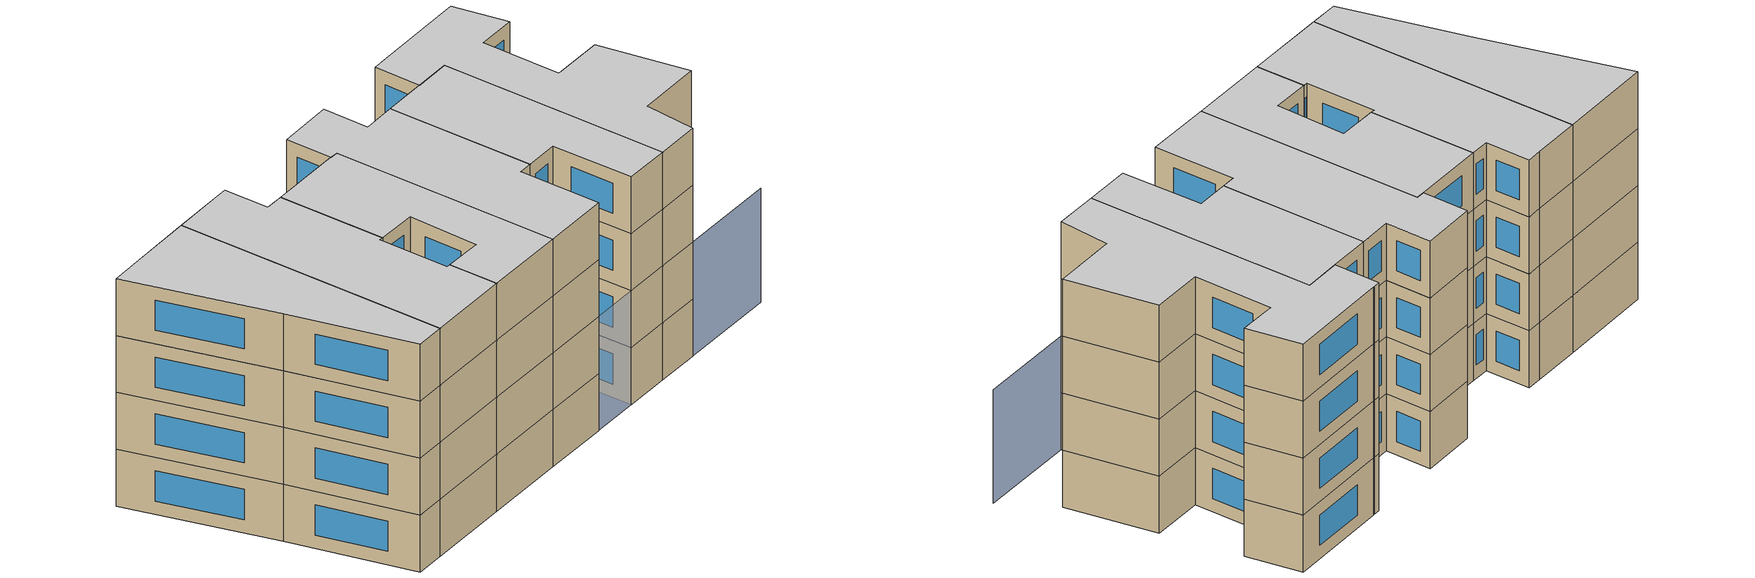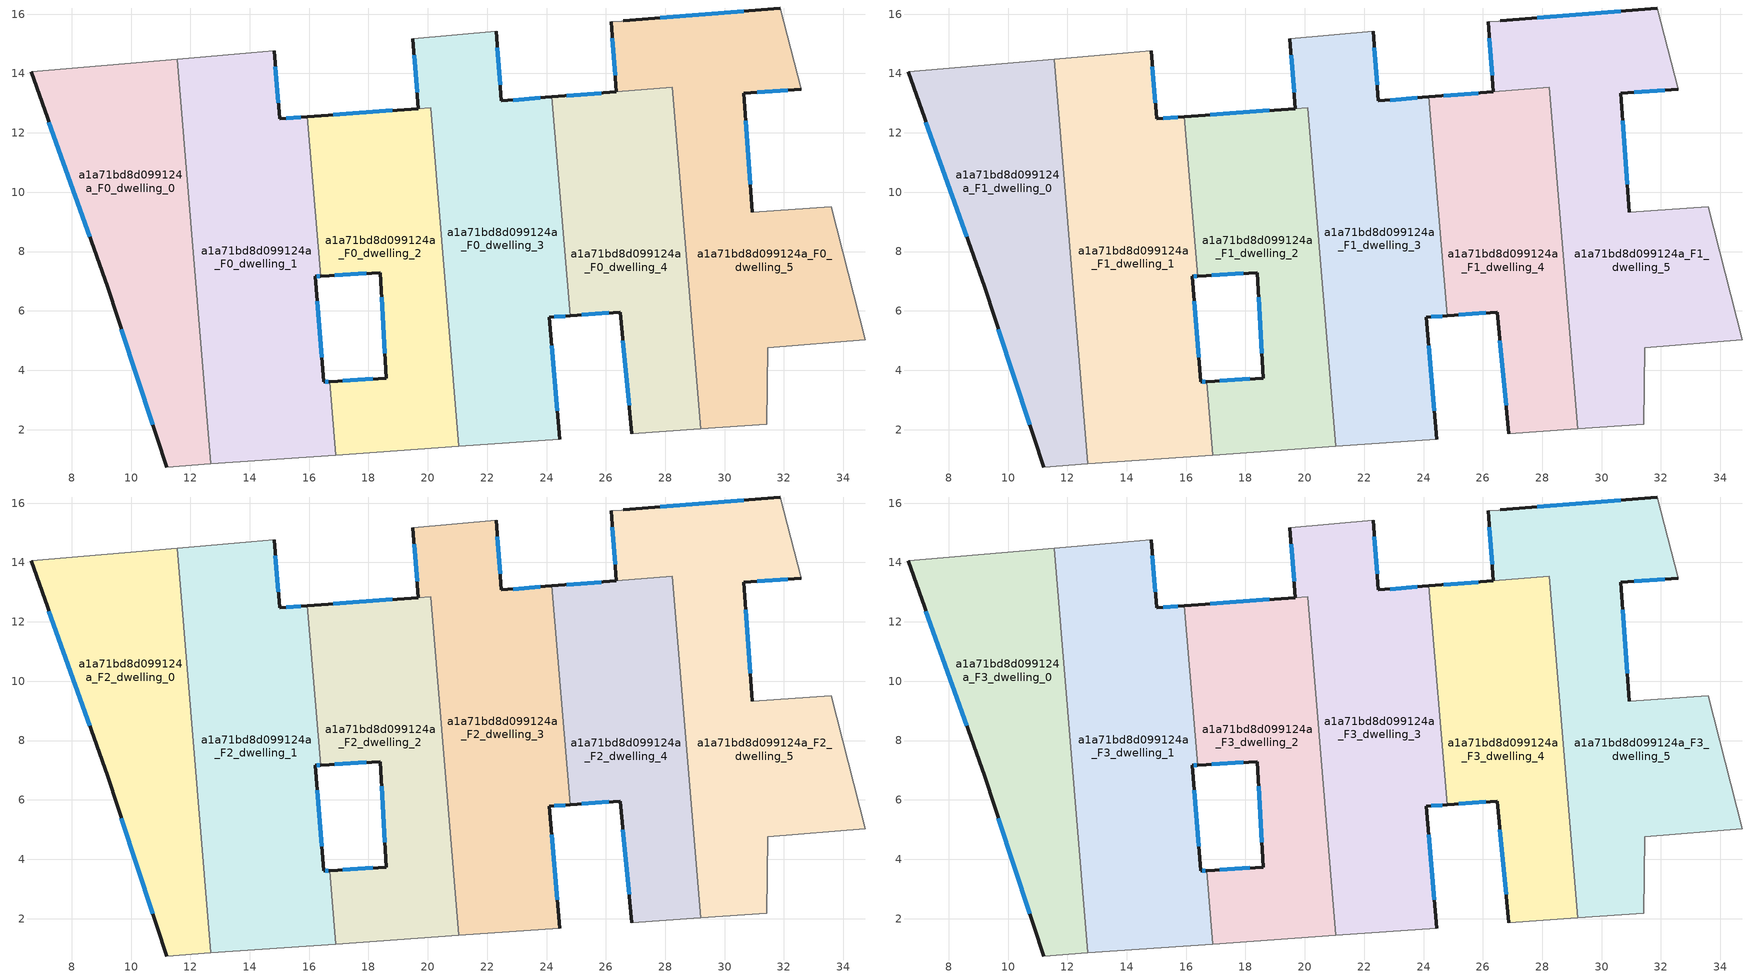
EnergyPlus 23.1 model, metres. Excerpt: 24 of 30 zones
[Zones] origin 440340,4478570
a1a71bd8d099124a_F0_dwelling_0
 floor ground (EU_floor_Construction): 11.55,14.48 12.69,0.85 11.21,0.74 9.21,6.8 6.63,14.07 z0
 wall outside (EU_wall_Construction): 6.63,14.07 9.21,6.8 11.21,0.74 z0:3
 wall adiabatic (EU_wall_Construction): 11.55,14.48 6.63,14.07 / 11.21,0.74 12.69,0.85 z0:3
 wall to a1a71bd8d099124a_F0_dwelling_1 (EU_wall_Construction): 12.69,0.85 11.55,14.48 z0:3
 window (EU_Window_Construction): 9.68,5.38 10.74,2.16 / 7.23,12.36 8.61,8.5 z0.7:2.3
a1a71bd8d099124a_F0_dwelling_1
 floor ground (EU_floor_Construction): 14.82,14.77 15.01,12.48 15.95,12.55 16.39,7.17 16.21,7.16 16.49,3.61 16.69,3.62 16.9,1.14 12.69,0.85 11.55,14.48 14.05,14.69 z0
 wall outside (EU_wall_Construction): 15.95,12.55 15.01,12.48 14.82,14.77 / 16.69,3.62 16.49,3.61 16.21,7.16 16.39,7.17 z0:3
 wall adiabatic (EU_wall_Construction): 12.69,0.85 16.9,1.14 / 14.82,14.77 14.05,14.69 11.55,14.48 z0:3
 wall to a1a71bd8d099124a_F0_dwelling_2 (EU_wall_Construction): 16.39,7.17 15.95,12.55 / 16.9,1.14 16.69,3.62 z0:3
 window (EU_Window_Construction): 15.72,12.53 15.23,12.49 / 16.25,7.16 16.35,7.17 / 16.43,4.44 16.28,6.33 / 16.64,3.62 16.54,3.61 / 14.96,13.01 14.86,14.23 z0.7:2.3
a1a71bd8d099124a_F0_dwelling_2
 floor ground (EU_floor_Construction): 20.1,12.84 21.05,1.44 16.9,1.14 16.69,3.62 18.6,3.74 18.4,7.29 16.39,7.17 15.94,12.55 19.67,12.82 z0
 wall outside (EU_wall_Construction): 16.39,7.17 18.4,7.29 18.6,3.74 16.69,3.62 / 19.67,12.82 15.95,12.55 z0:3
 wall adiabatic (EU_wall_Construction): 16.9,1.14 21.05,1.44 z0:3
 wall to a1a71bd8d099124a_F0_dwelling_3 (EU_wall_Construction): 21.05,1.44 20.1,12.84 19.68,12.82 z0:3
 window (EU_Window_Construction): 18.15,3.71 17.14,3.65 / 18.44,6.46 18.55,4.57 / 16.86,7.2 17.93,7.26 / 18.8,12.75 16.82,12.61 z0.7:2.3
a1a71bd8d099124a_F0_dwelling_3
 floor ground (EU_floor_Construction): 24.18,13.21 24.8,5.84 24.09,5.79 24.44,1.68 21.05,1.44 20.09,12.85 19.68,12.82 19.49,15.16 22.3,15.42 22.47,13.07 z0
 wall outside (EU_wall_Construction): 24.44,1.68 24.09,5.79 24.8,5.84 / 19.49,15.16 19.68,12.82 / 24.18,13.21 22.47,13.07 22.3,15.42 z0:3
 wall adiabatic (EU_wall_Construction): 21.05,1.44 24.44,1.68 / 22.3,15.42 19.49,15.16 z0:3
 wall to a1a71bd8d099124a_F0_dwelling_4 (EU_wall_Construction): 24.8,5.84 24.18,13.21 z0:3
 window (EU_Window_Construction): 24.36,2.64 24.17,4.83 / 19.54,14.61 19.64,13.37 / 22.43,13.62 22.34,14.87 / 23.78,13.18 22.87,13.11 / 24.26,5.8 24.63,5.83 z0.7:2.3
a1a71bd8d099124a_F0_dwelling_4
 floor ground (EU_floor_Construction): 28.23,13.53 29.19,2.02 26.87,1.86 26.48,5.96 24.8,5.84 24.18,13.21 26.35,13.38 z0
 wall outside (EU_wall_Construction): 24.8,5.84 26.48,5.96 26.87,1.86 / 26.34,13.38 24.18,13.21 z0:3
 wall adiabatic (EU_wall_Construction): 26.87,1.86 29.19,2.02 z0:3
 wall to a1a71bd8d099124a_F0_dwelling_5 (EU_wall_Construction): 29.19,2.02 28.23,13.53 26.35,13.38 z0:3
 window (EU_Window_Construction): 25.19,5.87 26.09,5.93 / 26.57,5 26.78,2.82 / 25.84,13.34 24.69,13.25 z0.7:2.3
a1a71bd8d099124a_F0_dwelling_5
 floor ground (EU_floor_Construction): 31.88,16.21 32.58,13.47 30.64,13.34 30.93,9.32 33.59,9.51 34.74,5.03 31.45,4.76 31.41,2.18 29.19,2.02 28.23,13.53 26.34,13.39 26.18,15.74 26.53,15.77 26.59,15.77 z0
 wall outside (EU_wall_Construction): 26.18,15.74 26.35,13.39 / 31.88,16.21 26.59,15.77 / 30.93,9.32 30.64,13.34 32.58,13.47 z0:3
 wall adiabatic (EU_wall_Construction): 26.59,15.77 26.53,15.77 26.18,15.74 / 32.58,13.47 31.88,16.21 / 29.19,2.02 31.41,2.18 31.45,4.76 34.74,5.03 33.59,9.51 30.93,9.32 z0:3
 window (EU_Window_Construction): 26.22,15.19 26.31,13.94 / 30.64,16.1 27.83,15.87 / 31.09,13.37 32.13,13.44 / 30.86,10.26 30.71,12.4 z0.7:2.3
a1a71bd8d099124a_F1_dwelling_0
 floor to a1a71bd8d099124a_F0_dwelling_0 (EU_floor_Construction): 11.55,14.48 12.69,0.85 11.2,0.74 9.21,6.8 6.63,14.07 z3
 wall outside (EU_wall_Construction): 6.63,14.07 9.21,6.8 11.21,0.74 z3:6
 wall adiabatic (EU_wall_Construction): 11.55,14.48 6.63,14.07 / 11.21,0.74 12.69,0.85 z3:6
 wall to a1a71bd8d099124a_F1_dwelling_1 (EU_wall_Construction): 12.69,0.85 11.55,14.48 z3:6
 window (EU_Window_Construction): 9.68,5.38 10.74,2.16 / 7.23,12.36 8.61,8.5 z3.7:5.3
a1a71bd8d099124a_F1_dwelling_1
 floor to a1a71bd8d099124a_F0_dwelling_1 (EU_floor_Construction): 14.82,14.77 15,12.48 15.94,12.55 16.39,7.17 16.21,7.16 16.49,3.61 16.69,3.62 16.9,1.14 12.69,0.85 11.55,14.48 14.05,14.69 z3
 wall outside (EU_wall_Construction): 15.95,12.55 15.01,12.48 14.82,14.77 / 16.69,3.62 16.49,3.61 16.21,7.16 16.39,7.17 z3:6
 wall adiabatic (EU_wall_Construction): 12.69,0.85 16.9,1.14 / 14.82,14.77 14.05,14.69 11.55,14.48 z3:6
 wall to a1a71bd8d099124a_F1_dwelling_2 (EU_wall_Construction): 16.39,7.17 15.95,12.55 / 16.9,1.14 16.69,3.62 z3:6
 window (EU_Window_Construction): 15.72,12.53 15.23,12.49 / 16.25,7.16 16.35,7.17 / 16.43,4.44 16.28,6.33 / 16.64,3.62 16.54,3.61 / 14.96,13.01 14.86,14.23 z3.7:5.3
a1a71bd8d099124a_F1_dwelling_2
 floor to a1a71bd8d099124a_F0_dwelling_2 (EU_floor_Construction): 20.1,12.84 21.05,1.44 16.9,1.14 16.69,3.62 18.6,3.74 18.4,7.29 16.39,7.17 15.94,12.55 19.68,12.82 z3
 wall outside (EU_wall_Construction): 16.39,7.17 18.4,7.29 18.6,3.74 16.69,3.62 / 19.67,12.82 15.95,12.55 z3:6
 wall adiabatic (EU_wall_Construction): 16.9,1.14 21.05,1.44 z3:6
 wall to a1a71bd8d099124a_F1_dwelling_3 (EU_wall_Construction): 21.05,1.44 20.1,12.84 19.68,12.82 z3:6
 window (EU_Window_Construction): 18.15,3.71 17.14,3.65 / 18.44,6.46 18.55,4.57 / 16.86,7.2 17.93,7.26 / 18.8,12.75 16.82,12.61 z3.7:5.3
a1a71bd8d099124a_F1_dwelling_3
 floor to a1a71bd8d099124a_F0_dwelling_3 (EU_floor_Construction): 24.18,13.21 24.8,5.84 24.09,5.79 24.44,1.68 21.05,1.44 20.1,12.84 19.68,12.82 19.49,15.16 22.3,15.42 22.47,13.07 z3
 wall outside (EU_wall_Construction): 24.44,1.68 24.09,5.79 24.8,5.84 / 19.49,15.16 19.68,12.82 / 24.18,13.21 22.47,13.07 22.3,15.42 z3:6
 wall adiabatic (EU_wall_Construction): 21.05,1.44 24.44,1.68 / 22.3,15.42 19.49,15.16 z3:6
 wall to a1a71bd8d099124a_F1_dwelling_4 (EU_wall_Construction): 24.8,5.84 24.18,13.21 z3:6
 window (EU_Window_Construction): 24.36,2.64 24.17,4.83 / 19.54,14.61 19.64,13.37 / 22.43,13.62 22.34,14.87 / 23.78,13.18 22.87,13.11 / 24.26,5.8 24.63,5.83 z3.7:5.3
a1a71bd8d099124a_F1_dwelling_4
 floor to a1a71bd8d099124a_F0_dwelling_4 (EU_floor_Construction): 28.23,13.53 29.19,2.02 26.87,1.86 26.48,5.96 24.8,5.84 24.18,13.21 26.35,13.38 z3
 wall outside (EU_wall_Construction): 24.8,5.84 26.48,5.96 26.87,1.86 / 26.34,13.38 24.18,13.21 z3:6
 wall adiabatic (EU_wall_Construction): 26.87,1.86 29.19,2.02 z3:6
 wall to a1a71bd8d099124a_F1_dwelling_5 (EU_wall_Construction): 29.19,2.02 28.23,13.53 26.35,13.38 z3:6
 window (EU_Window_Construction): 25.19,5.87 26.09,5.93 / 26.57,5 26.78,2.82 / 25.84,13.34 24.69,13.25 z3.7:5.3
a1a71bd8d099124a_F1_dwelling_5
 floor to a1a71bd8d099124a_F0_dwelling_5 (EU_floor_Construction): 31.88,16.21 32.58,13.47 30.64,13.34 30.93,9.32 33.59,9.51 34.74,5.03 31.45,4.76 31.41,2.18 29.19,2.02 28.23,13.53 26.35,13.39 26.18,15.74 26.53,15.77 26.59,15.77 z3
 wall outside (EU_wall_Construction): 26.18,15.74 26.35,13.39 / 31.88,16.21 26.59,15.77 / 30.93,9.32 30.64,13.34 32.58,13.47 z3:6
 wall adiabatic (EU_wall_Construction): 26.59,15.77 26.53,15.77 26.18,15.74 / 32.58,13.47 31.88,16.21 / 29.19,2.02 31.41,2.18 31.45,4.76 34.74,5.03 33.59,9.51 30.93,9.32 z3:6
 window (EU_Window_Construction): 26.22,15.19 26.31,13.94 / 30.64,16.1 27.83,15.87 / 31.09,13.37 32.13,13.44 / 30.86,10.26 30.71,12.4 z3.7:5.3
a1a71bd8d099124a_F2_dwelling_0
 floor to a1a71bd8d099124a_F1_dwelling_0 (EU_floor_Construction): 11.55,14.48 12.69,0.85 11.2,0.74 9.21,6.8 6.63,14.07 z6
 wall outside (EU_wall_Construction): 6.63,14.07 9.21,6.8 11.21,0.74 z6:9
 wall adiabatic (EU_wall_Construction): 11.55,14.48 6.63,14.07 / 11.21,0.74 12.69,0.85 z6:9
 wall to a1a71bd8d099124a_F2_dwelling_1 (EU_wall_Construction): 12.69,0.85 11.55,14.48 z6:9
 window (EU_Window_Construction): 9.68,5.38 10.74,2.16 / 7.23,12.36 8.61,8.5 z6.7:8.3
a1a71bd8d099124a_F2_dwelling_1
 floor to a1a71bd8d099124a_F1_dwelling_1 (EU_floor_Construction): 14.82,14.77 15,12.48 15.94,12.55 16.39,7.17 16.21,7.16 16.49,3.61 16.69,3.62 16.9,1.14 12.69,0.85 11.55,14.48 14.05,14.69 z6
 wall outside (EU_wall_Construction): 15.95,12.55 15.01,12.48 14.82,14.77 / 16.69,3.62 16.49,3.61 16.21,7.16 16.39,7.17 z6:9
 wall adiabatic (EU_wall_Construction): 12.69,0.85 16.9,1.14 / 14.82,14.77 14.05,14.69 11.55,14.48 z6:9
 wall to a1a71bd8d099124a_F2_dwelling_2 (EU_wall_Construction): 16.39,7.17 15.95,12.55 / 16.9,1.14 16.69,3.62 z6:9
 window (EU_Window_Construction): 15.72,12.53 15.23,12.49 / 16.25,7.16 16.35,7.17 / 16.43,4.44 16.28,6.33 / 16.64,3.62 16.54,3.61 / 14.96,13.01 14.86,14.23 z6.7:8.3
a1a71bd8d099124a_F2_dwelling_2
 floor to a1a71bd8d099124a_F1_dwelling_2 (EU_floor_Construction): 20.1,12.84 21.05,1.44 16.9,1.14 16.69,3.62 18.6,3.74 18.4,7.29 16.39,7.17 15.94,12.55 19.68,12.82 z6
 wall outside (EU_wall_Construction): 16.39,7.17 18.4,7.29 18.6,3.74 16.69,3.62 / 19.67,12.82 15.95,12.55 z6:9
 wall adiabatic (EU_wall_Construction): 16.9,1.14 21.05,1.44 z6:9
 wall to a1a71bd8d099124a_F2_dwelling_3 (EU_wall_Construction): 21.05,1.44 20.1,12.84 19.68,12.82 z6:9
 window (EU_Window_Construction): 18.15,3.71 17.14,3.65 / 18.44,6.46 18.55,4.57 / 16.86,7.2 17.93,7.26 / 18.8,12.75 16.82,12.61 z6.7:8.3
a1a71bd8d099124a_F2_dwelling_3
 floor to a1a71bd8d099124a_F1_dwelling_3 (EU_floor_Construction): 24.18,13.21 24.8,5.84 24.09,5.79 24.44,1.68 21.05,1.44 20.1,12.84 19.68,12.82 19.49,15.16 22.3,15.42 22.47,13.07 z6
 wall outside (EU_wall_Construction): 24.44,1.68 24.09,5.79 24.8,5.84 / 19.49,15.16 19.68,12.82 / 24.18,13.21 22.47,13.07 22.3,15.42 z6:9
 wall adiabatic (EU_wall_Construction): 21.05,1.44 24.44,1.68 / 22.3,15.42 19.49,15.16 z6:9
 wall to a1a71bd8d099124a_F2_dwelling_4 (EU_wall_Construction): 24.8,5.84 24.18,13.21 z6:9
 window (EU_Window_Construction): 24.36,2.64 24.17,4.83 / 19.54,14.61 19.64,13.37 / 22.43,13.62 22.34,14.87 / 23.78,13.18 22.87,13.11 / 24.26,5.8 24.63,5.83 z6.7:8.3
a1a71bd8d099124a_F2_dwelling_4
 floor to a1a71bd8d099124a_F1_dwelling_4 (EU_floor_Construction): 28.23,13.53 29.19,2.02 26.87,1.86 26.48,5.96 24.8,5.84 24.18,13.21 26.35,13.38 z6
 wall outside (EU_wall_Construction): 24.8,5.84 26.48,5.96 26.87,1.86 / 26.34,13.38 24.18,13.21 z6:9
 wall adiabatic (EU_wall_Construction): 26.87,1.86 29.19,2.02 z6:9
 wall to a1a71bd8d099124a_F2_dwelling_5 (EU_wall_Construction): 29.19,2.02 28.23,13.53 26.35,13.38 z6:9
 window (EU_Window_Construction): 25.19,5.87 26.09,5.93 / 26.57,5 26.78,2.82 / 25.84,13.34 24.69,13.25 z6.7:8.3
a1a71bd8d099124a_F2_dwelling_5
 floor to a1a71bd8d099124a_F1_dwelling_5 (EU_floor_Construction): 31.88,16.21 32.58,13.47 30.64,13.34 30.93,9.32 33.59,9.51 34.74,5.03 31.45,4.76 31.41,2.18 29.19,2.02 28.23,13.53 26.35,13.39 26.18,15.74 26.53,15.77 26.59,15.77 z6
 wall outside (EU_wall_Construction): 26.18,15.74 26.35,13.39 / 31.88,16.21 26.59,15.77 / 30.93,9.32 30.64,13.34 32.58,13.47 z6:9
 wall adiabatic (EU_wall_Construction): 26.59,15.77 26.53,15.77 26.18,15.74 / 32.58,13.47 31.88,16.21 / 29.19,2.02 31.41,2.18 31.45,4.76 34.74,5.03 33.59,9.51 30.93,9.32 z6:9
 window (EU_Window_Construction): 26.22,15.19 26.31,13.94 / 30.64,16.1 27.83,15.87 / 31.09,13.37 32.13,13.44 / 30.86,10.26 30.71,12.4 z6.7:8.3
a1a71bd8d099124a_F3_dwelling_0
 floor to a1a71bd8d099124a_F2_dwelling_0 (EU_floor_Construction): 11.55,14.48 12.69,0.85 11.2,0.74 9.21,6.8 6.63,14.07 z9
 wall outside (EU_wall_Construction): 6.63,14.07 9.21,6.8 11.21,0.74 z9:12
 wall adiabatic (EU_wall_Construction): 11.55,14.48 6.63,14.07 / 11.21,0.74 12.69,0.85 z9:12
 wall to a1a71bd8d099124a_F3_dwelling_1 (EU_wall_Construction): 12.69,0.85 11.55,14.48 z9:12
 window (EU_Window_Construction): 9.68,5.38 10.74,2.16 / 7.23,12.36 8.61,8.5 z9.7:11.3
 ceiling to a1a71bd8d099124a_F4_dwelling_0 (EU_floor_Construction): 12.69,0.85 11.55,14.48 6.63,14.07 9.21,6.8 11.2,0.74 z12
a1a71bd8d099124a_F3_dwelling_1
 floor to a1a71bd8d099124a_F2_dwelling_1 (EU_floor_Construction): 14.82,14.77 15,12.48 15.94,12.55 16.39,7.17 16.21,7.16 16.49,3.61 16.69,3.62 16.9,1.14 12.69,0.85 11.55,14.48 14.05,14.69 z9
 wall outside (EU_wall_Construction): 15.95,12.55 15.01,12.48 14.82,14.77 / 16.69,3.62 16.49,3.61 16.21,7.16 16.39,7.17 z9:12
 wall adiabatic (EU_wall_Construction): 12.69,0.85 16.9,1.14 / 14.82,14.77 14.05,14.69 11.55,14.48 z9:12
 wall to a1a71bd8d099124a_F3_dwelling_2 (EU_wall_Construction): 16.39,7.17 15.95,12.55 / 16.9,1.14 16.69,3.62 z9:12
 window (EU_Window_Construction): 15.72,12.53 15.23,12.49 / 16.25,7.16 16.35,7.17 / 16.43,4.44 16.28,6.33 / 16.64,3.62 16.54,3.61 / 14.96,13.01 14.86,14.23 z9.7:11.3
 ceiling to a1a71bd8d099124a_F4_dwelling_1 (EU_floor_Construction): 16.9,1.14 16.69,3.62 16.49,3.61 16.21,7.16 16.39,7.17 15.94,12.55 15,12.48 14.82,14.77 14.05,14.69 11.55,14.48 12.69,0.85 z12
a1a71bd8d099124a_F3_dwelling_2
 floor to a1a71bd8d099124a_F2_dwelling_2 (EU_floor_Construction): 20.1,12.84 21.05,1.44 16.9,1.14 16.69,3.62 18.6,3.74 18.4,7.29 16.39,7.17 15.94,12.55 19.68,12.82 z9
 wall outside (EU_wall_Construction): 16.39,7.17 18.4,7.29 18.6,3.74 16.69,3.62 / 19.67,12.82 15.95,12.55 z9:12
 wall adiabatic (EU_wall_Construction): 16.9,1.14 21.05,1.44 z9:12
 wall to a1a71bd8d099124a_F3_dwelling_3 (EU_wall_Construction): 21.05,1.44 20.1,12.84 19.68,12.82 z9:12
 window (EU_Window_Construction): 18.15,3.71 17.14,3.65 / 18.44,6.46 18.55,4.57 / 16.86,7.2 17.93,7.26 / 18.8,12.75 16.82,12.61 z9.7:11.3
 ceiling to a1a71bd8d099124a_F4_dwelling_2 (EU_floor_Construction): 21.05,1.44 20.1,12.84 19.68,12.82 15.94,12.55 16.39,7.17 18.4,7.29 18.6,3.74 16.69,3.62 16.9,1.14 z12
a1a71bd8d099124a_F3_dwelling_3
 floor to a1a71bd8d099124a_F2_dwelling_3 (EU_floor_Construction): 24.18,13.21 24.8,5.84 24.09,5.79 24.44,1.68 21.05,1.44 20.1,12.84 19.68,12.82 19.49,15.16 22.3,15.42 22.47,13.07 z9
 wall outside (EU_wall_Construction): 24.44,1.68 24.09,5.79 24.8,5.84 / 19.49,15.16 19.68,12.82 / 24.18,13.21 22.47,13.07 22.3,15.42 z9:12
 wall adiabatic (EU_wall_Construction): 21.05,1.44 24.44,1.68 / 22.3,15.42 19.49,15.16 z9:12
 wall to a1a71bd8d099124a_F3_dwelling_4 (EU_wall_Construction): 24.8,5.84 24.18,13.21 z9:12
 window (EU_Window_Construction): 24.36,2.64 24.17,4.83 / 19.54,14.61 19.64,13.37 / 22.43,13.62 22.34,14.87 / 23.78,13.18 22.87,13.11 / 24.26,5.8 24.63,5.83 z9.7:11.3
 ceiling to a1a71bd8d099124a_F4_dwelling_3 (EU_floor_Construction): 24.44,1.68 24.09,5.79 24.8,5.84 24.18,13.21 22.47,13.07 22.3,15.42 19.49,15.16 19.68,12.82 20.1,12.84 21.05,1.44 z12
a1a71bd8d099124a_F3_dwelling_4
 floor to a1a71bd8d099124a_F2_dwelling_4 (EU_floor_Construction): 28.23,13.53 29.19,2.02 26.87,1.86 26.48,5.96 24.8,5.84 24.18,13.21 26.35,13.38 z9
 wall outside (EU_wall_Construction): 24.8,5.84 26.48,5.96 26.87,1.86 / 26.34,13.38 24.18,13.21 z9:12
 wall adiabatic (EU_wall_Construction): 26.87,1.86 29.19,2.02 z9:12
 wall to a1a71bd8d099124a_F3_dwelling_5 (EU_wall_Construction): 29.19,2.02 28.23,13.53 26.35,13.38 z9:12
 window (EU_Window_Construction): 25.19,5.87 26.09,5.93 / 26.57,5 26.78,2.82 / 25.84,13.34 24.69,13.25 z9.7:11.3
 ceiling to a1a71bd8d099124a_F4_dwelling_4 (EU_floor_Construction): 29.19,2.02 28.23,13.53 26.35,13.38 24.18,13.21 24.8,5.84 26.48,5.96 26.87,1.86 z12
a1a71bd8d099124a_F3_dwelling_5
 floor to a1a71bd8d099124a_F2_dwelling_5 (EU_floor_Construction): 31.88,16.21 32.58,13.47 30.64,13.34 30.93,9.32 33.59,9.51 34.74,5.03 31.45,4.76 31.41,2.18 29.19,2.02 28.23,13.53 26.35,13.39 26.18,15.74 26.53,15.77 26.59,15.77 z9
 wall outside (EU_wall_Construction): 26.18,15.74 26.35,13.39 / 31.88,16.21 26.59,15.77 / 30.93,9.32 30.64,13.34 32.58,13.47 z9:12
 wall adiabatic (EU_wall_Construction): 26.59,15.77 26.53,15.77 26.18,15.74 / 32.58,13.47 31.88,16.21 / 29.19,2.02 31.41,2.18 31.45,4.76 34.74,5.03 33.59,9.51 30.93,9.32 z9:12
 window (EU_Window_Construction): 26.22,15.19 26.31,13.94 / 30.64,16.1 27.83,15.87 / 31.09,13.37 32.13,13.44 / 30.86,10.26 30.71,12.4 z9.7:11.3
 ceiling to a1a71bd8d099124a_F4_dwelling_5 (EU_floor_Construction): 34.74,5.03 33.59,9.51 30.93,9.32 30.64,13.34 32.58,13.47 31.88,16.21 26.59,15.77 26.53,15.77 26.18,15.74 26.35,13.39 28.23,13.53 29.19,2.02 31.41,2.18 31.45,4.76 z12
shading: 11.2,0.75 36.45,2.54 z0:6
[Building]
EU S2 Campaign: North Axis=0; Terrain=City; Solar Distribution=FullExterior
[Site:Location]
Madrid: Latitude=40.5; Longitude=-3.5; Time Zone=1; Elevation=609
[SizingPeriod:WeatherFileDays]
AnnualSizingPeriod: Begin Month=1; Begin Day of Month=1; End Month=12; End Day of Month=31; Day of Week for Start Day=Monday; Use Weather File Daylight Saving Period=No; Use Weather File Rain and Snow Indicators=No
[MATERIAL]
EU_InternalMass_Material: Roughness=MediumRough; Thickness=0.1; Conductivity=1; Density=1800; Specific Heat=900; Thermal Absorptance=0.9; Solar Absorptance=0.7; Visible Absorptance=0.7
[MATERIAL:NOMASS] Roughness=MediumRough; Thermal Absorptance=0.9; Solar Absorptance=0.7; Visible Absorptance=0.7
Name | Thermal Resistance
EU_wall_NoMass | 0.419739
EU_floor_NoMass | 0.608284
[WINDOWMATERIAL:SIMPLEGLAZINGSYSTEM]
EU_Window_SimpleGlazing: UFactor=4.8352; Solar Heat Gain Coefficient=0.85; Visible Transmittance=0.85
[CONSTRUCTION]
EU_wall_Construction: EU_wall_NoMass
EU_floor_Construction: EU_floor_NoMass
EU_Window_Construction: EU_Window_SimpleGlazing
EU_InternalMass_Construction: EU_InternalMass_Material
[ZONE] Type=1; Multiplier=1; Ceiling Height=autocalculate; Floor Area=autocalculate; Part of Total Floor Area=Yes
Name | Volume
a1a71bd8d099124a_F0_dwelling_0 | 130.074
a1a71bd8d099124a_F1_dwelling_0; a1a71bd8d099124a_F2_dwelling_0; a1a71bd8d099124a_F3_dwelling_0 | 130.075
a1a71bd8d099124a_F0_dwelling_1; a1a71bd8d099124a_F1_dwelling_1; a1a71bd8d099124a_F2_dwelling_1; a1a71bd8d099124a_F3_dwelling_1 | 165.007
a1a71bd8d099124a_F0_dwelling_2; a1a71bd8d099124a_F1_dwelling_2; a1a71bd8d099124a_F2_dwelling_2; a1a71bd8d099124a_F3_dwelling_2 | 121.924
a1a71bd8d099124a_F0_dwelling_3; a1a71bd8d099124a_F1_dwelling_3; a1a71bd8d099124a_F2_dwelling_3; a1a71bd8d099124a_F3_dwelling_3 | 152.603
a1a71bd8d099124a_F0_dwelling_4; a1a71bd8d099124a_F1_dwelling_4; a1a71bd8d099124a_F2_dwelling_4; a1a71bd8d099124a_F3_dwelling_4 | 119.354
a1a71bd8d099124a_F0_dwelling_5 | 167.891
a1a71bd8d099124a_F1_dwelling_5; a1a71bd8d099124a_F2_dwelling_5; a1a71bd8d099124a_F3_dwelling_5 | 167.873
[INTERNALMASS] Construction=EU_InternalMass_Construction
Name | Zone or ZoneList | Surface Area
a1a71bd8d099124a_F0_dwelling_0_EU_InternalMass | a1a71bd8d099124a_F0_dwelling_0 | 43.3582
a1a71bd8d099124a_F0_dwelling_1_EU_InternalMass | a1a71bd8d099124a_F0_dwelling_1 | 55.0022
a1a71bd8d099124a_F0_dwelling_2_EU_InternalMass | a1a71bd8d099124a_F0_dwelling_2 | 40.6457
a1a71bd8d099124a_F0_dwelling_3_EU_InternalMass | a1a71bd8d099124a_F0_dwelling_3 | 50.8683
a1a71bd8d099124a_F0_dwelling_4_EU_InternalMass | a1a71bd8d099124a_F0_dwelling_4 | 39.7908
a1a71bd8d099124a_F0_dwelling_5_EU_InternalMass | a1a71bd8d099124a_F0_dwelling_5 | 55.9625
a1a71bd8d099124a_F1_dwelling_0_EU_InternalMass | a1a71bd8d099124a_F1_dwelling_0 | 43.3582
a1a71bd8d099124a_F1_dwelling_1_EU_InternalMass | a1a71bd8d099124a_F1_dwelling_1 | 55.0022
a1a71bd8d099124a_F1_dwelling_2_EU_InternalMass | a1a71bd8d099124a_F1_dwelling_2 | 40.6457
a1a71bd8d099124a_F1_dwelling_3_EU_InternalMass | a1a71bd8d099124a_F1_dwelling_3 | 50.8683
a1a71bd8d099124a_F1_dwelling_4_EU_InternalMass | a1a71bd8d099124a_F1_dwelling_4 | 39.7908
a1a71bd8d099124a_F1_dwelling_5_EU_InternalMass | a1a71bd8d099124a_F1_dwelling_5 | 55.9625
a1a71bd8d099124a_F2_dwelling_0_EU_InternalMass | a1a71bd8d099124a_F2_dwelling_0 | 43.3582
a1a71bd8d099124a_F2_dwelling_1_EU_InternalMass | a1a71bd8d099124a_F2_dwelling_1 | 55.0022
a1a71bd8d099124a_F2_dwelling_2_EU_InternalMass | a1a71bd8d099124a_F2_dwelling_2 | 40.6457
a1a71bd8d099124a_F2_dwelling_3_EU_InternalMass | a1a71bd8d099124a_F2_dwelling_3 | 50.8683
a1a71bd8d099124a_F2_dwelling_4_EU_InternalMass | a1a71bd8d099124a_F2_dwelling_4 | 39.7908
a1a71bd8d099124a_F2_dwelling_5_EU_InternalMass | a1a71bd8d099124a_F2_dwelling_5 | 55.9625
a1a71bd8d099124a_F3_dwelling_0_EU_InternalMass | a1a71bd8d099124a_F3_dwelling_0 | 43.3582
a1a71bd8d099124a_F3_dwelling_1_EU_InternalMass | a1a71bd8d099124a_F3_dwelling_1 | 55.0022
a1a71bd8d099124a_F3_dwelling_2_EU_InternalMass | a1a71bd8d099124a_F3_dwelling_2 | 40.6457
a1a71bd8d099124a_F3_dwelling_3_EU_InternalMass | a1a71bd8d099124a_F3_dwelling_3 | 50.8683
a1a71bd8d099124a_F3_dwelling_4_EU_InternalMass | a1a71bd8d099124a_F3_dwelling_4 | 39.7908
a1a71bd8d099124a_F3_dwelling_5_EU_InternalMass | a1a71bd8d099124a_F3_dwelling_5 | 55.9625
[OTHEREQUIPMENT] Fuel Type=Electricity; Design Level Calculation Method=Watts/Area; Power per Zone Floor Area=1; Fraction Latent=0; Fraction Radiant=0; Fraction Lost=0; Carbon Dioxide Generation Rate=0; EndUse Subcategory=EU_Step8_InternalGains
Name | Zone or ZoneList or Space or SpaceList | Schedule
EU_Step8_InternalGain_a1a71bd8d099124a_F0_dwelling_0_f000 | a1a71bd8d099124a_F0_dwelling_0 | EU_Step8_GainSchedule_a1a71bd8d099124a_F0_dwelling_0_f000
EU_Step8_InternalGain_a1a71bd8d099124a_F0_dwelling_1_f000 | a1a71bd8d099124a_F0_dwelling_1 | EU_Step8_GainSchedule_a1a71bd8d099124a_F0_dwelling_1_f000
EU_Step8_InternalGain_a1a71bd8d099124a_F0_dwelling_2_f000 | a1a71bd8d099124a_F0_dwelling_2 | EU_Step8_GainSchedule_a1a71bd8d099124a_F0_dwelling_2_f000
EU_Step8_InternalGain_a1a71bd8d099124a_F0_dwelling_3_f000 | a1a71bd8d099124a_F0_dwelling_3 | EU_Step8_GainSchedule_a1a71bd8d099124a_F0_dwelling_3_f000
EU_Step8_InternalGain_a1a71bd8d099124a_F0_dwelling_4_f000 | a1a71bd8d099124a_F0_dwelling_4 | EU_Step8_GainSchedule_a1a71bd8d099124a_F0_dwelling_4_f000
EU_Step8_InternalGain_a1a71bd8d099124a_F0_dwelling_5_f000 | a1a71bd8d099124a_F0_dwelling_5 | EU_Step8_GainSchedule_a1a71bd8d099124a_F0_dwelling_5_f000
EU_Step8_InternalGain_a1a71bd8d099124a_F1_dwelling_0_f000 | a1a71bd8d099124a_F1_dwelling_0 | EU_Step8_GainSchedule_a1a71bd8d099124a_F1_dwelling_0_f000
EU_Step8_InternalGain_a1a71bd8d099124a_F1_dwelling_1_f000 | a1a71bd8d099124a_F1_dwelling_1 | EU_Step8_GainSchedule_a1a71bd8d099124a_F1_dwelling_1_f000
EU_Step8_InternalGain_a1a71bd8d099124a_F1_dwelling_2_f000 | a1a71bd8d099124a_F1_dwelling_2 | EU_Step8_GainSchedule_a1a71bd8d099124a_F1_dwelling_2_f000
EU_Step8_InternalGain_a1a71bd8d099124a_F1_dwelling_3_f000 | a1a71bd8d099124a_F1_dwelling_3 | EU_Step8_GainSchedule_a1a71bd8d099124a_F1_dwelling_3_f000
EU_Step8_InternalGain_a1a71bd8d099124a_F1_dwelling_4_f000 | a1a71bd8d099124a_F1_dwelling_4 | EU_Step8_GainSchedule_a1a71bd8d099124a_F1_dwelling_4_f000
EU_Step8_InternalGain_a1a71bd8d099124a_F1_dwelling_5_f000 | a1a71bd8d099124a_F1_dwelling_5 | EU_Step8_GainSchedule_a1a71bd8d099124a_F1_dwelling_5_f000
EU_Step8_InternalGain_a1a71bd8d099124a_F2_dwelling_0_f000 | a1a71bd8d099124a_F2_dwelling_0 | EU_Step8_GainSchedule_a1a71bd8d099124a_F2_dwelling_0_f000
EU_Step8_InternalGain_a1a71bd8d099124a_F2_dwelling_1_f000 | a1a71bd8d099124a_F2_dwelling_1 | EU_Step8_GainSchedule_a1a71bd8d099124a_F2_dwelling_1_f000
EU_Step8_InternalGain_a1a71bd8d099124a_F2_dwelling_2_f000 | a1a71bd8d099124a_F2_dwelling_2 | EU_Step8_GainSchedule_a1a71bd8d099124a_F2_dwelling_2_f000
EU_Step8_InternalGain_a1a71bd8d099124a_F2_dwelling_3_f000 | a1a71bd8d099124a_F2_dwelling_3 | EU_Step8_GainSchedule_a1a71bd8d099124a_F2_dwelling_3_f000
EU_Step8_InternalGain_a1a71bd8d099124a_F2_dwelling_4_f000 | a1a71bd8d099124a_F2_dwelling_4 | EU_Step8_GainSchedule_a1a71bd8d099124a_F2_dwelling_4_f000
EU_Step8_InternalGain_a1a71bd8d099124a_F2_dwelling_5_f000 | a1a71bd8d099124a_F2_dwelling_5 | EU_Step8_GainSchedule_a1a71bd8d099124a_F2_dwelling_5_f000
EU_Step8_InternalGain_a1a71bd8d099124a_F3_dwelling_0_f000 | a1a71bd8d099124a_F3_dwelling_0 | EU_Step8_GainSchedule_a1a71bd8d099124a_F3_dwelling_0_f000
EU_Step8_InternalGain_a1a71bd8d099124a_F3_dwelling_1_f000 | a1a71bd8d099124a_F3_dwelling_1 | EU_Step8_GainSchedule_a1a71bd8d099124a_F3_dwelling_1_f000
EU_Step8_InternalGain_a1a71bd8d099124a_F3_dwelling_2_f000 | a1a71bd8d099124a_F3_dwelling_2 | EU_Step8_GainSchedule_a1a71bd8d099124a_F3_dwelling_2_f000
EU_Step8_InternalGain_a1a71bd8d099124a_F3_dwelling_3_f000 | a1a71bd8d099124a_F3_dwelling_3 | EU_Step8_GainSchedule_a1a71bd8d099124a_F3_dwelling_3_f000
EU_Step8_InternalGain_a1a71bd8d099124a_F3_dwelling_4_f000 | a1a71bd8d099124a_F3_dwelling_4 | EU_Step8_GainSchedule_a1a71bd8d099124a_F3_dwelling_4_f000
EU_Step8_InternalGain_a1a71bd8d099124a_F3_dwelling_5_f000 | a1a71bd8d099124a_F3_dwelling_5 | EU_Step8_GainSchedule_a1a71bd8d099124a_F3_dwelling_5_f000
[ZONEVENTILATION:DESIGNFLOWRATE] Schedule=EU_AlwaysOn; Design Flow Rate Calculation Method=AirChanges/Hour; Air Changes per Hour=0.703302; Ventilation Type=Natural; Fan Pressure Rise=0; Fan Total Efficiency=1; Constant Term Coefficient=1; Temperature Term Coefficient=0; Velocity Term Coefficient=0; Velocity Squared Term Coefficient=0; Minimum Indoor Temperature=-100; Maximum Indoor Temperature=100; Delta Temperature=-100; Minimum Outdoor Temperature=-100; Maximum Outdoor Temperature=100; Maximum Wind Speed=40
Name | Zone or ZoneList or Space or SpaceList
EU_ConstantAir_a1a71bd8d099124a_F0_dwelling_0 | a1a71bd8d099124a_F0_dwelling_0
EU_ConstantAir_a1a71bd8d099124a_F0_dwelling_1 | a1a71bd8d099124a_F0_dwelling_1
EU_ConstantAir_a1a71bd8d099124a_F0_dwelling_2 | a1a71bd8d099124a_F0_dwelling_2
EU_ConstantAir_a1a71bd8d099124a_F0_dwelling_3 | a1a71bd8d099124a_F0_dwelling_3
EU_ConstantAir_a1a71bd8d099124a_F0_dwelling_4 | a1a71bd8d099124a_F0_dwelling_4
EU_ConstantAir_a1a71bd8d099124a_F0_dwelling_5 | a1a71bd8d099124a_F0_dwelling_5
EU_ConstantAir_a1a71bd8d099124a_F1_dwelling_0 | a1a71bd8d099124a_F1_dwelling_0
EU_ConstantAir_a1a71bd8d099124a_F1_dwelling_1 | a1a71bd8d099124a_F1_dwelling_1
EU_ConstantAir_a1a71bd8d099124a_F1_dwelling_2 | a1a71bd8d099124a_F1_dwelling_2
EU_ConstantAir_a1a71bd8d099124a_F1_dwelling_3 | a1a71bd8d099124a_F1_dwelling_3
EU_ConstantAir_a1a71bd8d099124a_F1_dwelling_4 | a1a71bd8d099124a_F1_dwelling_4
EU_ConstantAir_a1a71bd8d099124a_F1_dwelling_5 | a1a71bd8d099124a_F1_dwelling_5
EU_ConstantAir_a1a71bd8d099124a_F2_dwelling_0 | a1a71bd8d099124a_F2_dwelling_0
EU_ConstantAir_a1a71bd8d099124a_F2_dwelling_1 | a1a71bd8d099124a_F2_dwelling_1
EU_ConstantAir_a1a71bd8d099124a_F2_dwelling_2 | a1a71bd8d099124a_F2_dwelling_2
EU_ConstantAir_a1a71bd8d099124a_F2_dwelling_3 | a1a71bd8d099124a_F2_dwelling_3
EU_ConstantAir_a1a71bd8d099124a_F2_dwelling_4 | a1a71bd8d099124a_F2_dwelling_4
EU_ConstantAir_a1a71bd8d099124a_F2_dwelling_5 | a1a71bd8d099124a_F2_dwelling_5
EU_ConstantAir_a1a71bd8d099124a_F3_dwelling_0 | a1a71bd8d099124a_F3_dwelling_0
EU_ConstantAir_a1a71bd8d099124a_F3_dwelling_1 | a1a71bd8d099124a_F3_dwelling_1
EU_ConstantAir_a1a71bd8d099124a_F3_dwelling_2 | a1a71bd8d099124a_F3_dwelling_2
EU_ConstantAir_a1a71bd8d099124a_F3_dwelling_3 | a1a71bd8d099124a_F3_dwelling_3
EU_ConstantAir_a1a71bd8d099124a_F3_dwelling_4 | a1a71bd8d099124a_F3_dwelling_4
EU_ConstantAir_a1a71bd8d099124a_F3_dwelling_5 | a1a71bd8d099124a_F3_dwelling_5
[HVACTEMPLATE:THERMOSTAT] Constant Heating Setpoint=20; Constant Cooling Setpoint=50
EU_HeatOnly_a1a71bd8d099124a_F0_dwelling_0; EU_HeatOnly_a1a71bd8d099124a_F0_dwelling_1; EU_HeatOnly_a1a71bd8d099124a_F0_dwelling_2; EU_HeatOnly_a1a71bd8d099124a_F0_dwelling_3; EU_HeatOnly_a1a71bd8d099124a_F0_dwelling_4; EU_HeatOnly_a1a71bd8d099124a_F0_dwelling_5; EU_HeatOnly_a1a71bd8d099124a_F1_dwelling_0; EU_HeatOnly_a1a71bd8d099124a_F1_dwelling_1; EU_HeatOnly_a1a71bd8d099124a_F1_dwelling_2; EU_HeatOnly_a1a71bd8d099124a_F1_dwelling_3; EU_HeatOnly_a1a71bd8d099124a_F1_dwelling_4; EU_HeatOnly_a1a71bd8d099124a_F1_dwelling_5; EU_HeatOnly_a1a71bd8d099124a_F2_dwelling_0; EU_HeatOnly_a1a71bd8d099124a_F2_dwelling_1; EU_HeatOnly_a1a71bd8d099124a_F2_dwelling_2; EU_HeatOnly_a1a71bd8d099124a_F2_dwelling_3; EU_HeatOnly_a1a71bd8d099124a_F2_dwelling_4; EU_HeatOnly_a1a71bd8d099124a_F2_dwelling_5; EU_HeatOnly_a1a71bd8d099124a_F3_dwelling_0; EU_HeatOnly_a1a71bd8d099124a_F3_dwelling_1; EU_HeatOnly_a1a71bd8d099124a_F3_dwelling_2; EU_HeatOnly_a1a71bd8d099124a_F3_dwelling_3; EU_HeatOnly_a1a71bd8d099124a_F3_dwelling_4; EU_HeatOnly_a1a71bd8d099124a_F3_dwelling_5; EU_HeatOnly_a1a71bd8d099124a_F4_dwelling_0; EU_HeatOnly_a1a71bd8d099124a_F4_dwelling_1; EU_HeatOnly_a1a71bd8d099124a_F4_dwelling_2; EU_HeatOnly_a1a71bd8d099124a_F4_dwelling_3; EU_HeatOnly_a1a71bd8d099124a_F4_dwelling_4; EU_HeatOnly_a1a71bd8d099124a_F4_dwelling_5
[HVACTEMPLATE:ZONE:IDEALLOADSAIRSYSTEM] System Availability Schedule=EU_AlwaysOn; Maximum Heating Supply Air Temperature=50; Minimum Cooling Supply Air Temperature=13; Maximum Heating Supply Air Humidity Ratio=0.0156; Minimum Cooling Supply Air Humidity Ratio=0.0077; Heating Limit=NoLimit; Cooling Limit=NoLimit; Heating Availability Schedule=EU_AlwaysOn; Cooling Availability Schedule=EU_CoolingOff; Dehumidification Control Type=ConstantSensibleHeatRatio; Cooling Sensible Heat Ratio=0.7; Dehumidification Setpoint=60; Humidification Control Type=None; Humidification Setpoint=30; Outdoor Air Method=None; Outdoor Air Flow Rate per Person=0.00944; Outdoor Air Flow Rate per Zone Floor Area=0; Outdoor Air Flow Rate per Zone=0; Demand Controlled Ventilation Type=None; Outdoor Air Economizer Type=NoEconomizer; Heat Recovery Type=None; Sensible Heat Recovery Effectiveness=0.7; Latent Heat Recovery Effectiveness=0.65
Name | Template Thermostat
a1a71bd8d099124a_F0_dwelling_0 | EU_HeatOnly_a1a71bd8d099124a_F0_dwelling_0
a1a71bd8d099124a_F0_dwelling_1 | EU_HeatOnly_a1a71bd8d099124a_F0_dwelling_1
a1a71bd8d099124a_F0_dwelling_2 | EU_HeatOnly_a1a71bd8d099124a_F0_dwelling_2
a1a71bd8d099124a_F0_dwelling_3 | EU_HeatOnly_a1a71bd8d099124a_F0_dwelling_3
a1a71bd8d099124a_F0_dwelling_4 | EU_HeatOnly_a1a71bd8d099124a_F0_dwelling_4
a1a71bd8d099124a_F0_dwelling_5 | EU_HeatOnly_a1a71bd8d099124a_F0_dwelling_5
a1a71bd8d099124a_F1_dwelling_0 | EU_HeatOnly_a1a71bd8d099124a_F1_dwelling_0
a1a71bd8d099124a_F1_dwelling_1 | EU_HeatOnly_a1a71bd8d099124a_F1_dwelling_1
a1a71bd8d099124a_F1_dwelling_2 | EU_HeatOnly_a1a71bd8d099124a_F1_dwelling_2
a1a71bd8d099124a_F1_dwelling_3 | EU_HeatOnly_a1a71bd8d099124a_F1_dwelling_3
a1a71bd8d099124a_F1_dwelling_4 | EU_HeatOnly_a1a71bd8d099124a_F1_dwelling_4
a1a71bd8d099124a_F1_dwelling_5 | EU_HeatOnly_a1a71bd8d099124a_F1_dwelling_5
a1a71bd8d099124a_F2_dwelling_0 | EU_HeatOnly_a1a71bd8d099124a_F2_dwelling_0
a1a71bd8d099124a_F2_dwelling_1 | EU_HeatOnly_a1a71bd8d099124a_F2_dwelling_1
a1a71bd8d099124a_F2_dwelling_2 | EU_HeatOnly_a1a71bd8d099124a_F2_dwelling_2
a1a71bd8d099124a_F2_dwelling_3 | EU_HeatOnly_a1a71bd8d099124a_F2_dwelling_3
a1a71bd8d099124a_F2_dwelling_4 | EU_HeatOnly_a1a71bd8d099124a_F2_dwelling_4
a1a71bd8d099124a_F2_dwelling_5 | EU_HeatOnly_a1a71bd8d099124a_F2_dwelling_5
a1a71bd8d099124a_F3_dwelling_0 | EU_HeatOnly_a1a71bd8d099124a_F3_dwelling_0
a1a71bd8d099124a_F3_dwelling_1 | EU_HeatOnly_a1a71bd8d099124a_F3_dwelling_1
a1a71bd8d099124a_F3_dwelling_2 | EU_HeatOnly_a1a71bd8d099124a_F3_dwelling_2
a1a71bd8d099124a_F3_dwelling_3 | EU_HeatOnly_a1a71bd8d099124a_F3_dwelling_3
a1a71bd8d099124a_F3_dwelling_4 | EU_HeatOnly_a1a71bd8d099124a_F3_dwelling_4
a1a71bd8d099124a_F3_dwelling_5 | EU_HeatOnly_a1a71bd8d099124a_F3_dwelling_5
[SIZING:ZONE] Zone Cooling Design Supply Air Temperature Input Method=SupplyAirTemperature; Zone Cooling Design Supply Air Temperature=13; Zone Heating Design Supply Air Temperature Input Method=SupplyAirTemperature; Zone Heating Design Supply Air Temperature=50; Zone Cooling Design Supply Air Humidity Ratio=0.008; Zone Heating Design Supply Air Humidity Ratio=0.008; Cooling Design Air Flow Method=DesignDay; Cooling Design Air Flow Rate=0; Cooling Minimum Air Flow per Zone Floor Area=0.000762; Cooling Minimum Air Flow=0; Cooling Minimum Air Flow Fraction=0.2; Heating Design Air Flow Method=DesignDay; Heating Design Air Flow Rate=0; Heating Maximum Air Flow per Zone Floor Area=0.002032; Heating Maximum Air Flow=0.141576; Heating Maximum Air Flow Fraction=0.3; Account for Dedicated Outdoor Air System=No; Dedicated Outdoor Air System Control Strategy=NeutralSupplyAir; Dedicated Outdoor Air Low Setpoint Temperature for Design=autosize; Dedicated Outdoor Air High Setpoint Temperature for Design=autosize; Zone Load Sizing Method=Sensible Load Only No Latent Load; Zone Latent Cooling Design Supply Air Humidity Ratio Input Method=HumidityRatioDifference; Zone Cooling Design Supply Air Humidity Ratio Difference=0.005; Zone Latent Heating Design Supply Air Humidity Ratio Input Method=HumidityRatioDifference; Zone Humidification Design Supply Air Humidity Ratio Difference=0.005
a1a71bd8d099124a_F0_dwelling_0; a1a71bd8d099124a_F0_dwelling_1; a1a71bd8d099124a_F0_dwelling_2; a1a71bd8d099124a_F0_dwelling_3; a1a71bd8d099124a_F0_dwelling_4; a1a71bd8d099124a_F0_dwelling_5; a1a71bd8d099124a_F1_dwelling_0; a1a71bd8d099124a_F1_dwelling_1; a1a71bd8d099124a_F1_dwelling_2; a1a71bd8d099124a_F1_dwelling_3; a1a71bd8d099124a_F1_dwelling_4; a1a71bd8d099124a_F1_dwelling_5; a1a71bd8d099124a_F2_dwelling_0; a1a71bd8d099124a_F2_dwelling_1; a1a71bd8d099124a_F2_dwelling_2; a1a71bd8d099124a_F2_dwelling_3; a1a71bd8d099124a_F2_dwelling_4; a1a71bd8d099124a_F2_dwelling_5; a1a71bd8d099124a_F3_dwelling_0; a1a71bd8d099124a_F3_dwelling_1; a1a71bd8d099124a_F3_dwelling_2; a1a71bd8d099124a_F3_dwelling_3; a1a71bd8d099124a_F3_dwelling_4; a1a71bd8d099124a_F3_dwelling_5
[SCHEDULE:CONSTANT]
Name | Hourly Value
EU_AlwaysOn | 1
EU_CoolingOff | 0
[SCHEDULE:FILE] Column Number=1; Rows to Skip at Top=0; Number of Hours of Data=8760; Column Separator=Comma; Interpolate to Timestep=No; Minutes per Item=60; Adjust Schedule for Daylight Savings=Yes
Name | File
EU_Step8_GainSchedule_a1a71bd8d099124a_F0_dwelling_0_f000 | ../../schedules/a1a71bd8d099124a/a1a71bd8d099124a_F0_dwelling_0_f000_gain.csv
EU_Step8_GainSchedule_a1a71bd8d099124a_F0_dwelling_1_f000 | ../../schedules/a1a71bd8d099124a/a1a71bd8d099124a_F0_dwelling_1_f000_gain.csv
EU_Step8_GainSchedule_a1a71bd8d099124a_F0_dwelling_2_f000 | ../../schedules/a1a71bd8d099124a/a1a71bd8d099124a_F0_dwelling_2_f000_gain.csv
EU_Step8_GainSchedule_a1a71bd8d099124a_F0_dwelling_3_f000 | ../../schedules/a1a71bd8d099124a/a1a71bd8d099124a_F0_dwelling_3_f000_gain.csv
EU_Step8_GainSchedule_a1a71bd8d099124a_F0_dwelling_4_f000 | ../../schedules/a1a71bd8d099124a/a1a71bd8d099124a_F0_dwelling_4_f000_gain.csv
EU_Step8_GainSchedule_a1a71bd8d099124a_F0_dwelling_5_f000 | ../../schedules/a1a71bd8d099124a/a1a71bd8d099124a_F0_dwelling_5_f000_gain.csv
EU_Step8_GainSchedule_a1a71bd8d099124a_F1_dwelling_0_f000 | ../../schedules/a1a71bd8d099124a/a1a71bd8d099124a_F1_dwelling_0_f000_gain.csv
EU_Step8_GainSchedule_a1a71bd8d099124a_F1_dwelling_1_f000 | ../../schedules/a1a71bd8d099124a/a1a71bd8d099124a_F1_dwelling_1_f000_gain.csv
EU_Step8_GainSchedule_a1a71bd8d099124a_F1_dwelling_2_f000 | ../../schedules/a1a71bd8d099124a/a1a71bd8d099124a_F1_dwelling_2_f000_gain.csv
EU_Step8_GainSchedule_a1a71bd8d099124a_F1_dwelling_3_f000 | ../../schedules/a1a71bd8d099124a/a1a71bd8d099124a_F1_dwelling_3_f000_gain.csv
EU_Step8_GainSchedule_a1a71bd8d099124a_F1_dwelling_4_f000 | ../../schedules/a1a71bd8d099124a/a1a71bd8d099124a_F1_dwelling_4_f000_gain.csv
EU_Step8_GainSchedule_a1a71bd8d099124a_F1_dwelling_5_f000 | ../../schedules/a1a71bd8d099124a/a1a71bd8d099124a_F1_dwelling_5_f000_gain.csv
EU_Step8_GainSchedule_a1a71bd8d099124a_F2_dwelling_0_f000 | ../../schedules/a1a71bd8d099124a/a1a71bd8d099124a_F2_dwelling_0_f000_gain.csv
EU_Step8_GainSchedule_a1a71bd8d099124a_F2_dwelling_1_f000 | ../../schedules/a1a71bd8d099124a/a1a71bd8d099124a_F2_dwelling_1_f000_gain.csv
EU_Step8_GainSchedule_a1a71bd8d099124a_F2_dwelling_2_f000 | ../../schedules/a1a71bd8d099124a/a1a71bd8d099124a_F2_dwelling_2_f000_gain.csv
EU_Step8_GainSchedule_a1a71bd8d099124a_F2_dwelling_3_f000 | ../../schedules/a1a71bd8d099124a/a1a71bd8d099124a_F2_dwelling_3_f000_gain.csv
EU_Step8_GainSchedule_a1a71bd8d099124a_F2_dwelling_4_f000 | ../../schedules/a1a71bd8d099124a/a1a71bd8d099124a_F2_dwelling_4_f000_gain.csv
EU_Step8_GainSchedule_a1a71bd8d099124a_F2_dwelling_5_f000 | ../../schedules/a1a71bd8d099124a/a1a71bd8d099124a_F2_dwelling_5_f000_gain.csv
EU_Step8_GainSchedule_a1a71bd8d099124a_F3_dwelling_0_f000 | ../../schedules/a1a71bd8d099124a/a1a71bd8d099124a_F3_dwelling_0_f000_gain.csv
EU_Step8_GainSchedule_a1a71bd8d099124a_F3_dwelling_1_f000 | ../../schedules/a1a71bd8d099124a/a1a71bd8d099124a_F3_dwelling_1_f000_gain.csv
EU_Step8_GainSchedule_a1a71bd8d099124a_F3_dwelling_2_f000 | ../../schedules/a1a71bd8d099124a/a1a71bd8d099124a_F3_dwelling_2_f000_gain.csv
EU_Step8_GainSchedule_a1a71bd8d099124a_F3_dwelling_3_f000 | ../../schedules/a1a71bd8d099124a/a1a71bd8d099124a_F3_dwelling_3_f000_gain.csv
EU_Step8_GainSchedule_a1a71bd8d099124a_F3_dwelling_4_f000 | ../../schedules/a1a71bd8d099124a/a1a71bd8d099124a_F3_dwelling_4_f000_gain.csv
EU_Step8_GainSchedule_a1a71bd8d099124a_F3_dwelling_5_f000 | ../../schedules/a1a71bd8d099124a/a1a71bd8d099124a_F3_dwelling_5_f000_gain.csv
